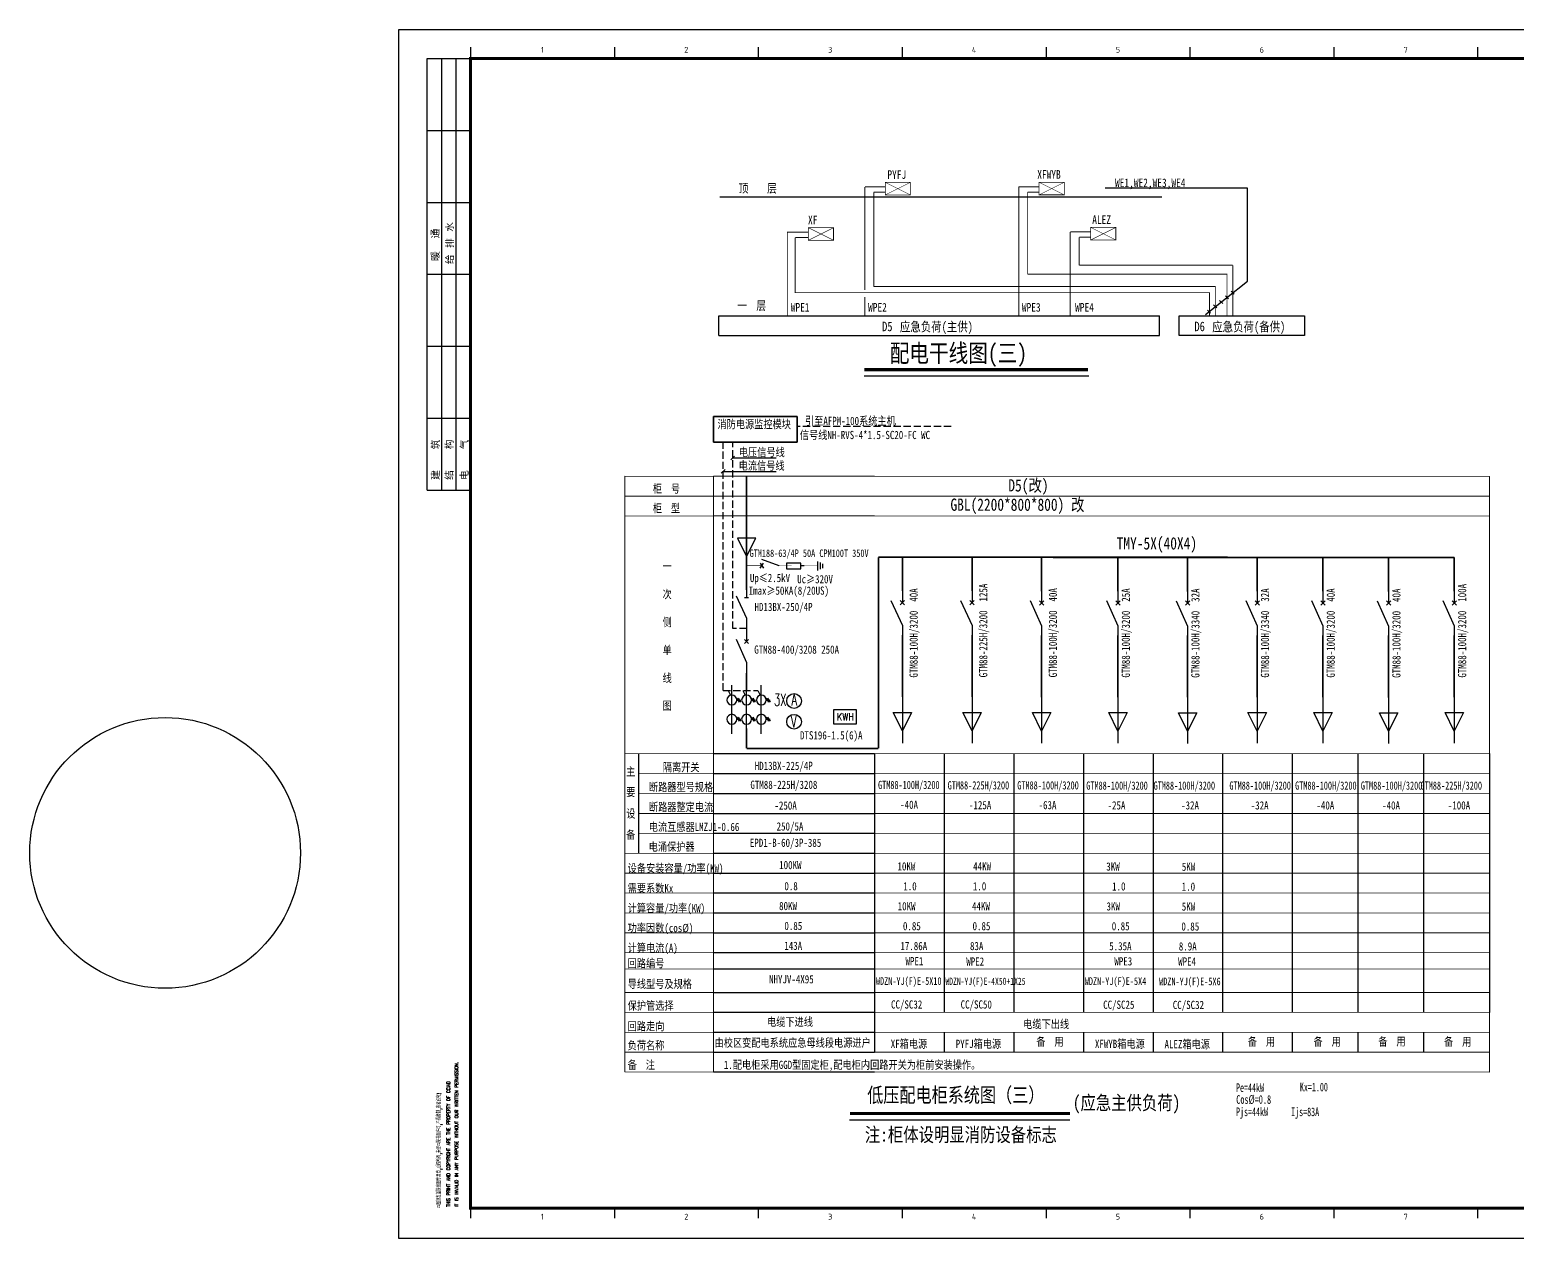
# Model space of a CAD drawing. Extents: x 815029915 to 815825525, y 579155098 to 579748855.
# Drawn here: x 815450861 to 815502554, y 579265284 to 579307284 of the extents above; entities that cross this region are included whole.
import ezdxf
from ezdxf.enums import TextEntityAlignment as Align

# ---------------------------------------------------------------- set-up
doc = ezdxf.new("R2010")
doc.units = 0
doc.header["$LTSCALE"] = 100
doc.header["$MEASUREMENT"] = 0
for name, pattern in [('DASH', [0.35, 0.25, -0.1]), ('DASHED2', [9.525, 6.35, -3.175]), ('HIDDEN', [0.375, 0.25, -0.125])]:
    doc.linetypes.add(name, pattern=pattern)
for name, color, linetype in [('ABDE_SYS', 3, 'Continuous'), ('AXIS', 3, 'Continuous'), ('car', 252, 'Continuous'), ('E-CAPL-3', 7, 'Continuous'), ('E-CAPL1', 7, 'Continuous'), ('E-TEXT-PLAN', 7, 'Continuous'), ('E-TEXT-PLAN-DIM', 7, 'Continuous'), ('ELEMENT', 3, 'Continuous'), ('EQUIP', 3, 'Continuous'), ('PUB_TEXT', 7, 'Continuous'), ('SIG_TEXT', 7, 'Continuous'), ('TEL_TEXT', 7, 'Continuous'), ('TH_WIRE', 4, 'Continuous'), ('TK', 7, 'Continuous'), ('WALL', 9, 'Continuous'), ('wxf', 7, 'Continuous'), ('zm', 1, 'Continuous'), ('强电平面线缆-1', 7, 'Continuous'), ('校对', 6, 'Continuous'), ('设备', 1, 'Continuous')]:
    doc.layers.add(name, color=color, linetype=linetype)
doc.styles.add('-华文细黑', font='', dxfattribs={"width": 0.8})
doc.styles.add('-宋体', font='', dxfattribs={"width": 0.8})
doc.styles.add('-黑体', font='', dxfattribs={"width": 0.8})
doc.styles.add('_SIMPLEX', font='SIMPLEX', dxfattribs={"width": 0.6})
doc.styles.add('CCIAD-图框(会签栏)', font='txt.shx', dxfattribs={"bigfont": 'hztxt.shx'})
doc.styles.add('CCIAD-图框(版权说明)', font='txt.shx', dxfattribs={"width": 0.7, "bigfont": 'gbcbig.shx'})
doc.styles.add('DIM_FONT', font='SIMPLEX', dxfattribs={"width": 0.7, "bigfont": 'GBCBIG'})
doc.styles.add('HZ_ROMANS6', font='ROMANS6.shx', dxfattribs={"bigfont": 'hztxt.shx'})
doc.styles.add('IDQSTYLE', font='txt.shx', dxfattribs={"width": 0.7, "bigfont": 'hztxt.shx'})
doc.styles.add('ISOCP', font='isocp.shx', dxfattribs={"bigfont": 'gbcbig.shx'})
doc.styles.get("Standard").update_dxf_attribs({"font": 'gbenor.shx', "bigfont": 'gbcbig.shx'})
doc.styles.add('仿宋字', font='')
doc.styles.get('-华文细黑').set_extended_font_data('STXihei')
doc.styles.get('-宋体').set_extended_font_data('SimSun')
doc.styles.get('-黑体').set_extended_font_data('SimHei')
doc.styles.get('仿宋字').set_extended_font_data('SimHei')

# ---------------------------------------------------------------- blocks, each defined once
blk = doc.blocks.new('M_M60GUJ')
for p, q in [((-0.267, -1), (-0.267, 0)), ((-0.267, 0), (0.267, 0)), ((0.267, 0), (0.267, -1)), ((0.267, -1), (-0.267, -1))]:
    blk.add_line(p, q)
at = {"style": '_SIMPLEX'}
blk.add_text('KWH', height=0.2667, rotation=270, dxfattribs=at).set_placement((-0.133, -0.133))
at = {"width": 0.8, "flags": 9}
blk.add_attdef('S', (0.25, -0.5), '', height=0.2, dxfattribs=at)
blk = doc.blocks.new('M_M27VHU')
for p, q in [((0.167, -0.5), (0.3, -0.5)), ((0.256, -0.433), (0.172, -0.567)), ((0.308, -0.433), (0.225, -0.567))]:
    blk.add_line(p, q)
blk.add_lwpolyline([(0, 0), (0, -1)])
blk.add_circle((0, -0.5), 0.167)
at = {"width": 0.8, "flags": 9}
blk.add_attdef('S', (0.25, -0.5), '', height=0.2, dxfattribs=at)
blk = doc.blocks.new('M_M43LFI')
for p, q in [((0, -0.733), (-0.2, -0.333)), ((-0.2, -0.333), (0.2, -0.333)), ((0.2, -0.333), (0, -0.733))]:
    blk.add_line(p, q)
blk.add_lwpolyline([(0, 0), (0, -1)])
at = {"style": 'DIM_FONT', "width": 0.8, "flags": 9}
blk.add_attdef('S', (0.25, -0.5), '', height=0.2, dxfattribs=at)
blk = doc.blocks.new('M_M8')
for p, q in [((-0.25, -0.2), (0, -0.75)), ((0.05, -0.25), (-0.05, -0.25))]:
    blk.add_line(p, q)
for points in [[(0, 0), (0, -0.25)], [(0, -0.75), (0, -1)]]:
    blk.add_lwpolyline(points)
at = {"style": 'DIM_FONT', "width": 0.8, "flags": 9}
blk.add_attdef('S', (0.25, -0.5), '', height=0.2, dxfattribs=at)
blk = doc.blocks.new('M_M7')
for p, q in [((-0.25, -0.2), (0, -0.75)), ((-0.047, -0.297), (0.047, -0.203)), ((-0.047, -0.203), (0.047, -0.297))]:
    blk.add_line(p, q)
for points in [[(0, 0), (0, -0.25)], [(0, -0.75), (0, -1)]]:
    blk.add_lwpolyline(points)
at = {"width": 0.8, "flags": 9}
blk.add_attdef('S', (0.25, -0.5), '', height=0.2, dxfattribs=at)
blk = doc.blocks.new('HC000430')
at = {"color": 0, "linetype": 'Continuous', "const_width": 0.3}
blk.add_lwpolyline([(5, 2.5), (-5, 2.5), (-5, -2.5), (5, -2.5)], close=True, dxfattribs=at)
at = {"color": 0, "linetype": 'Continuous', "const_width": 0.2}
for points in [[(5, 2.5), (-5, -2.5)], [(-5, 2.5), (5, -2.5)]]:
    blk.add_lwpolyline(points, dxfattribs=at)
at = {"color": 0, "style": 'IDQSTYLE', "width": 0.7}
blk.add_attdef('PSFHATT', (7, -2.5), '', height=2.5, dxfattribs=at)
blk = doc.blocks.new('l')
at = {"layer": 'TK'}
blk.add_lwpolyline([(815463677, 579451444), (815463677, 579409444), (815547777, 579409444), (815547777, 579451444)], close=True, dxfattribs=at)

msp = doc.modelspace()

# ---------------------------------------------------------------- linework, layer by layer
at = {"color": 2, "lineweight": 35}
for p, q in [((815474620.5, 579292947.2), (815474620.5, 579293840.9)), ((815474620.5, 579293840.9), (815477524.7, 579293840.9)), ((815477524.7, 579293840.9), (815477524.7, 579292947.2)), ((815477524.7, 579292947.2), (815474620.5, 579292947.2))]:
    msp.add_line(p, q, dxfattribs=at)
for p, q in [((815478250.6, 579288494.9), (815478250.6, 579288805.3)), ((815478345.3, 579288533.7), (815478345.3, 579288766.5)), ((815478421.8, 579288568.5), (815478421.8, 579288723.7)), ((815475404.8, 579286098.3), (815475771.2, 579285292.2)), ((815475702.1, 579285955.9), (815475840.3, 579286094.1)), ((815475702.1, 579286094.1), (815475840.3, 579285955.9)), ((815475771.2, 579286391.4), (815475771.2, 579286025)), ((815475771.2, 579285292.2), (815475771.2, 579284925.8))]:
    msp.add_line(p, q)
msp.add_lwpolyline([(815490806.9, 579297340), (815495161.2, 579297340), (815495161.2, 579296663.3), (815490806.9, 579296663.3)], close=True)
at = {"layer": 'AXIS', "linetype": 'DASH', "ltscale": 10}
for p, q in [((815482879.2, 579293494), (815477524.7, 579293494)), ((815474961.2, 579284321.2), (815474961.2, 579292947.2)), ((815475293.8, 579286472.9), (815475293.8, 579292947.2)), ((815475771.2, 579286472.9), (815475293.8, 579286472.9)), ((815474961.2, 579284321.2), (815476157.8, 579284321.2)), ((815475133.7, 579284321.2), (815475215.7, 579284152.6)), ((815475645.8, 579284321.2), (815475727.8, 579284152.6)), ((815476157.8, 579284321.2), (815476239.9, 579284152.6))]:
    msp.add_line(p, q, dxfattribs=at)
at = {"layer": 'car', "color": 1}
for p, q in [((815475354.5, 579292466.4), (815475226.8, 579292334.2)), ((815475288.9, 579292401.7), (815476804.5, 579292401.7)), ((815475022, 579291999.9), (815474894.3, 579291867.7)), ((815474961.2, 579291935.2), (815476804.5, 579291935.2))]:
    msp.add_line(p, q, dxfattribs=at)
at = {"layer": 'E-CAPL-3', "color": 1, "linetype": 'HIDDEN', "const_width": 30}
for points in [[(815480193.4, 579298350.2), (815480193.4, 579301637.6)], [(815485538.3, 579298787.5), (815485538.3, 579301641.5)], [(815479772.8, 579298145.3), (815477463.3, 579298145.3), (815477463.3, 579300062.1)], [(815487329.9, 579299101.5), (815487329.9, 579300071.5)], [(815492666.8, 579299101.5), (815487329.9, 579299101.5)], [(815492666.8, 579297340), (815492666.8, 579299101.5)], [(815492060, 579297340), (815492060, 579298359.4), (815480193.4, 579298359.4)], [(815492467.3, 579297340), (815492467.3, 579298787.5), (815485538.3, 579298787.5)], [(815491856.4, 579297340), (815491856.4, 579298145.3), (815479763.3, 579298145.3)]]:
    msp.add_lwpolyline(points, dxfattribs=at)
at = {"layer": 'E-CAPL1', "linetype": 'Continuous', "ltscale": 1000}
msp.add_line((815475771.2, 579286501.2), (815475771.2, 579286342.1), dxfattribs=at)
at = {"layer": 'E-TEXT-PLAN-DIM', "color": 3}
for p, q in [((815491715.8, 579297384.4), (815493174.3, 579298549)), ((815492316.6, 579297771.9), (815492210.6, 579297878)), ((815492515.6, 579297933.9), (815492409.6, 579298040)), ((815492719.8, 579298090.7), (815492613.7, 579298196.8)), ((815491892.7, 579297436.5), (815491786.7, 579297542.5)), ((815492109.5, 579297615), (815492003.5, 579297721.1))]:
    msp.add_line(p, q, dxfattribs=at)
at = {"layer": 'EQUIP'}
for centre in [(815477423, 579283956.1), (815477423, 579283235.6)]:
    msp.add_circle(centre, 256, dxfattribs=at)
at = {"layer": 'SIG_TEXT', "color": 2, "lineweight": 5}
for p, q in [((815471540.3, 579291769.8), (815501584.7, 579291761.4)), ((815471540.3, 579291769.8), (815471540.3, 579271064)), ((815474627.1, 579291769.8), (815474627.1, 579271064)), ((815474627.1, 579291769.8), (815480220.7, 579291769.8)), ((815501584.7, 579291761.4), (815501584.7, 579271055.5)), ((815471540.3, 579291078.5), (815501584.7, 579291070.1)), ((815474627.1, 579291078.5), (815480220.7, 579291078.5)), ((815471540.3, 579290387.2), (815501584.7, 579290378.8)), ((815474627.1, 579290387.2), (815480220.7, 579290387.2)), ((815471540.3, 579282124.9), (815501584.7, 579282116.5)), ((815472020.9, 579281433.6), (815501584.7, 579281425.2)), ((815472020.9, 579280742.3), (815501584.7, 579280733.9)), ((815472020.9, 579280051), (815501584.7, 579280042.5)), ((815472020.9, 579279359.7), (815501584.7, 579279351.2)), ((815471540.3, 579278668.4), (815501584.7, 579278659.9)), ((815471540.3, 579277977.1), (815501584.7, 579277968.6)), ((815471540.3, 579277285.7), (815501584.7, 579277277.3)), ((815471540.3, 579276594.4), (815501584.7, 579276586)), ((815471540.3, 579275903.1), (815501584.7, 579275894.7)), ((815471540.3, 579275211.8), (815501584.7, 579275203.4)), ((815471540.3, 579274648.5), (815501584.7, 579274640.1)), ((815471540.3, 579273829.2), (815501584.7, 579273820.8)), ((815471540.3, 579273137.9), (815501584.7, 579273129.4)), ((815471540.3, 579272446.6), (815501584.7, 579272438.1)), ((815471540.3, 579271755.3), (815501584.7, 579271746.8)), ((815471540.3, 579271064), (815501584.7, 579271055.5))]:
    msp.add_line(p, q, dxfattribs=at)
at = {"layer": 'TEL_TEXT', "const_width": 96.9}
msp.add_lwpolyline([(815479371.3, 579269620.8), (815487015.2, 579269620.8)], dxfattribs=at)
at = {"layer": 'TH_WIRE'}
for points, const_width in [([(815480353.7, 579288951.9), (815500366.6, 579288943.4)], 60.5), ([(815480353.7, 579282306.8), (815480353.7, 579288951.9)], 58.2), ([(815481188.3, 579288951.9), (815481188.3, 579287773.5)], 58.2), ([(815483607.2, 579288951.9), (815483607.2, 579287773.5)], 58.2), ([(815486026.2, 579288943.4), (815486026.2, 579287765)], 58.2), ([(815488678.5, 579288943.4), (815488678.5, 579287765)], 58.2), ([(815491097.5, 579288937.6), (815491097.5, 579287759.2)], 58.2), ([(815493516.4, 579288943.4), (815493516.4, 579287765)], 58.2), ([(815495799.8, 579288943.4), (815495799.8, 579287765)], 58.2), ([(815498083.2, 579288935.7), (815498083.2, 579287757.3)], 58.2), ([(815500366.6, 579288943.4), (815500366.6, 579287765)], 58.2), ([(815475771.2, 579287813.9), (815475771.2, 579288177.4)], 58.2), ([(815481188.3, 579286247.8), (815481188.3, 579284092.9)], 58.2), ([(815483607.2, 579286247.8), (815483607.2, 579284092.9)], 58.2), ([(815486026.2, 579286239.4), (815486026.2, 579284084.4)], 58.2), ([(815488678.5, 579286239.4), (815488678.5, 579284084.4)], 58.2), ([(815491097.5, 579286233.6), (815491097.5, 579284078.6)], 58.2), ([(815493516.4, 579286239.4), (815493516.4, 579284084.4)], 58.2), ([(815495799.8, 579286239.4), (815495799.8, 579284084.4)], 58.2), ([(815498083.2, 579286231.6), (815498083.2, 579284076.7)], 58.2), ([(815500366.6, 579286239.4), (815500366.6, 579284084.4)], 58.2), ([(815475771.2, 579284285.7), (815475771.2, 579284925.8)], 58.2)]:
    msp.add_lwpolyline(points, dxfattribs=dict(at, const_width=const_width))
at = {"layer": 'TK'}
for p, q in [((815466177.3, 579306674.9), (815466177.3, 579306283.6)), ((815471177.3, 579306674.9), (815471177.3, 579306283.6)), ((815476177.3, 579306674.9), (815476177.3, 579306283.6)), ((815481177.3, 579306674.9), (815481177.3, 579306283.6)), ((815486177.3, 579306674.9), (815486177.3, 579306283.6)), ((815491177.3, 579306674.9), (815491177.3, 579306283.6)), ((815496177.3, 579306674.9), (815496177.3, 579306283.6)), ((815501177.3, 579306674.9), (815501177.3, 579306283.6)), ((815464677.3, 579306283.6), (815466177.3, 579306283.6)), ((815464677.3, 579298783.6), (815464677.3, 579306283.6)), ((815465177.3, 579298783.6), (815465177.3, 579306283.6)), ((815465677.3, 579298783.6), (815465677.3, 579306283.6)), ((815466177.3, 579298783.6), (815466177.3, 579306283.6)), ((815464677.3, 579303783.6), (815466177.3, 579303783.6)), ((815464677.3, 579301283.6), (815466177.3, 579301283.6)), ((815464677.3, 579291283.6), (815464677.3, 579298783.6)), ((815464677.3, 579298783.6), (815466177.3, 579298783.6)), ((815464677.3, 579298783.6), (815466177.3, 579298783.6)), ((815465177.3, 579291283.6), (815465177.3, 579298783.6)), ((815465677.3, 579291283.6), (815465677.3, 579298783.6)), ((815466177.3, 579291283.6), (815466177.3, 579298783.6)), ((815464677.3, 579296283.6), (815466177.3, 579296283.6)), ((815464677.3, 579293783.6), (815466177.3, 579293783.6)), ((815464677.3, 579291283.6), (815466177.3, 579291283.6)), ((815466177.3, 579266374.9), (815466177.3, 579265983.6)), ((815471177.3, 579266374.9), (815471177.3, 579265983.6)), ((815476177.3, 579266374.9), (815476177.3, 579265983.6)), ((815481177.3, 579266374.9), (815481177.3, 579265983.6)), ((815486177.3, 579266374.9), (815486177.3, 579265983.6)), ((815491177.3, 579266374.9), (815491177.3, 579265983.6)), ((815496177.3, 579266374.9), (815496177.3, 579265983.6)), ((815501177.3, 579266374.9), (815501177.3, 579265983.6))]:
    msp.add_line(p, q, dxfattribs=at)
msp.add_lwpolyline([(815463677.3, 579307283.6), (815463677.3, 579265283.6), (815547777.3, 579265283.6), (815547777.3, 579307283.6)], close=True, dxfattribs=at)
at = {"layer": 'TK', "const_width": 100}
msp.add_lwpolyline([(815466177.3, 579266329.2), (815466177.3, 579306283.6), (815546777.3, 579306283.6), (815546777.3, 579266329.2)], close=True, dxfattribs=at)
at = {"layer": 'WALL', "color": 0, "linetype": 'Continuous'}
msp.add_circle((815455564.4, 579278675.7), 4703.6, dxfattribs=at)
at = {"layer": 'wxf', "color": 7}
for p, q in [((815474838.2, 579301474.1), (815490207.9, 579301473.4)), ((815474807.4, 579297340.1), (815490126.9, 579297340.1)), ((815474807.4, 579297340.1), (815490103.7, 579297340.1)), ((815490126.9, 579296663.3), (815490126.9, 579297340.1)), ((815474807.4, 579296663.3), (815490103.7, 579296663.3)), ((815474807.4, 579296663.3), (815490126.9, 579296663.3)), ((815479863.1, 579295256.1), (815487637.7, 579295256.1)), ((815479927.3, 579295256.1), (815487669.8, 579295256.1))]:
    msp.add_line(p, q, dxfattribs=at)
at = {"layer": 'wxf', "color": 7, "const_width": 119.1}
msp.add_lwpolyline([(815479863.1, 579295472.3), (815487637.7, 579295472.3)], dxfattribs=at)
at = {"layer": 'zm', "color": 7, "linetype": 'Continuous'}
for p, q in [((815493174.3, 579301774.6), (815488227.5, 579301774.6)), ((815493174.3, 579298549), (815493174.3, 579301774.6))]:
    msp.add_line(p, q, dxfattribs=at)
at = {"layer": 'zm', "color": 1, "linetype": 'Continuous'}
msp.add_line((815474807.4, 579296663.3), (815474807.4, 579297340.1), dxfattribs=at)
at = {"layer": 'zm'}
for p, q in [((815476244.7, 579288576.8), (815476354.7, 579288741.8)), ((815476244.7, 579288741.8), (815476354.7, 579288576.8)), ((815476904.8, 579288650.1), (815476299.7, 579288870)), ((815479345.9, 579269398.7), (815487006.1, 579269398.7))]:
    msp.add_line(p, q, dxfattribs=at)
at = {"layer": 'zm', "color": 1}
for p, q in [((815472020.9, 579282124.9), (815472020.9, 579278668.4)), ((815474627.1, 579282124.9), (815480220.7, 579282124.9)), ((815480220.7, 579282124.9), (815480220.7, 579271755.3)), ((815480220.7, 579282124.9), (815480220.7, 579271755.3)), ((815480220.7, 579282124.9), (815480220.7, 579271755.3)), ((815482639.6, 579282124.9), (815482639.6, 579273137.9)), ((815485058.6, 579282124.9), (815485058.6, 579273137.9)), ((815485058.6, 579282124.9), (815485058.6, 579273137.9)), ((815487477.6, 579282124.9), (815487477.6, 579273129.4)), ((815487477.6, 579282116.5), (815487477.6, 579273137.9)), ((815489896.6, 579282124.9), (815489896.6, 579273129.4)), ((815492315.5, 579282119.8), (815492315.5, 579273124.3)), ((815494734.5, 579282124.9), (815494734.5, 579273129.4)), ((815497017.9, 579282124.9), (815497017.9, 579273129.4)), ((815499301.3, 579282122.8), (815499301.3, 579273127.4)), ((815501584.7, 579282124.9), (815501584.7, 579273129.4)), ((815474627.1, 579281433.6), (815480220.7, 579281433.6)), ((815474627.1, 579280742.3), (815480220.7, 579280742.3)), ((815474627.1, 579280051), (815480220.7, 579280051)), ((815474627.1, 579279359.7), (815480220.7, 579279359.7)), ((815474627.1, 579278668.4), (815480220.7, 579278668.4)), ((815474627.1, 579277977.1), (815480220.7, 579277977.1)), ((815474627.1, 579277285.7), (815480220.7, 579277285.7)), ((815474627.1, 579276594.4), (815480220.7, 579276594.4)), ((815474627.1, 579275903.1), (815480220.7, 579275903.1)), ((815474627.1, 579275211.8), (815480220.7, 579275211.8)), ((815474627.1, 579274648.5), (815480220.7, 579274648.5)), ((815474627.1, 579273829.2), (815480220.7, 579273829.2)), ((815474627.1, 579273137.9), (815480220.7, 579273137.9)), ((815474627.1, 579272446.6), (815480220.7, 579272446.6)), ((815482639.6, 579272446.6), (815482639.6, 579271755.3)), ((815485058.6, 579272446.6), (815485058.6, 579271755.3)), ((815487477.6, 579272446.6), (815487477.6, 579271746.8)), ((815487477.6, 579272438.1), (815487477.6, 579271746.8)), ((815487477.6, 579272438.1), (815487477.6, 579271755.3)), ((815489896.6, 579272438.1), (815489896.6, 579271746.8)), ((815489896.6, 579272438.1), (815489896.6, 579271755.3)), ((815492315.5, 579272433), (815492315.5, 579271741.7)), ((815492315.5, 579272433), (815492315.5, 579271750.1)), ((815494734.5, 579272438.1), (815494734.5, 579271746.8)), ((815494734.5, 579272438.1), (815494734.5, 579271755.3)), ((815497017.9, 579272438.1), (815497017.9, 579271746.8)), ((815497017.9, 579272438.1), (815497017.9, 579271755.3)), ((815499301.3, 579272436), (815499301.3, 579271744.7)), ((815499301.3, 579272436), (815499301.3, 579271753.2)), ((815474627.1, 579271755.3), (815480220.7, 579271755.3)), ((815474627.1, 579271064), (815480220.7, 579271064))]:
    msp.add_line(p, q, dxfattribs=at)
at = {"layer": 'zm', "color": 3, "const_width": 33}
for points in [[(815479884.7, 579298239.5), (815479884.7, 579301821.8)], [(815479884.7, 579301821.8), (815480601.7, 579301821.8)], [(815480193.4, 579301637.6), (815480601.7, 579301637.6)], [(815485229.6, 579301825.7), (815485946.6, 579301825.7)], [(815485229.6, 579297340.1), (815485229.6, 579301825.7)], [(815485538.3, 579301641.5), (815485946.6, 579301641.5)], [(815477180.2, 579300246.3), (815477929.3, 579300246.3)], [(815477199.1, 579297882.3), (815477199.1, 579300246.3)], [(815477463.3, 579300062.1), (815477929.3, 579300062.1)], [(815487021.1, 579300255.7), (815487738.2, 579300255.7)], [(815487021.1, 579297340.1), (815487021.1, 579300255.7)], [(815487329.9, 579300071.5), (815487738.2, 579300071.5)], [(815477199.1, 579297340.1), (815477199.1, 579297938.2)], [(815479884.7, 579297340.1), (815479884.7, 579297995.3)]]:
    msp.add_lwpolyline(points, dxfattribs=at)
at = {"layer": 'zm', "color": 1, "const_width": 58.2}
for points in [[(815475771.2, 579282522.2), (815475771.2, 579283005.5)], [(815475771.2, 579282522.2), (815475771.2, 579282306.8)], [(815475771.2, 579282306.8), (815480353.7, 579282306.8)]]:
    msp.add_lwpolyline(points, dxfattribs=at)
at = {"layer": '强电平面线缆-1', "color": 1, "linetype": 'Continuous', "const_width": 57.7}
msp.add_lwpolyline([(815475771.4, 579288143.5), (815475771.4, 579291769.8)], dxfattribs=at)
at = {"layer": '校对', "color": 0, "const_width": 14.8}
for points in [[(815476299.7, 579288659.3), (815475793.7, 579288659.5)], [(815476244.7, 579288741.8), (815476354.7, 579288576.8)], [(815476244.7, 579288576.8), (815476354.7, 579288741.8)], [(815476299.7, 579288870), (815476904.8, 579288650.1)], [(815476904.8, 579288650.1), (815477164.6, 579288650.1)], [(815477164.6, 579288553.4), (815477164.6, 579288746.9), (815477655.1, 579288746.9), (815477655.1, 579288553.4), (815477164.6, 579288553.4)], [(815477164.6, 579288650.1), (815477334.1, 579288650.1)], [(815477655.1, 579288650.1), (815478250.6, 579288650.1)], [(815478250.6, 579288494.9), (815478250.6, 579288805.3)], [(815478345.3, 579288533.7), (815478345.3, 579288766.5)], [(815478421.8, 579288568.5), (815478421.8, 579288723.7)]]:
    msp.add_lwpolyline(points, dxfattribs=at)
at = {"layer": '设备', "linetype": 'DASHED2'}
msp.add_line((815477776.2, 579288650.1), (815477655.1, 579288650.1), dxfattribs=at)
at = {"layer": '设备'}
msp.add_lwpolyline([(815477164.6, 579288650.1, 0, 0, 0), (815477334.1, 579288650.1, 103.5, 0, 0), (815477564.3, 579288650.1, 0, 0, 0)], format="xyseb", dxfattribs=at)
msp.add_lwpolyline([(815477164.6, 579288553.4), (815477655.1, 579288553.4), (815477655.1, 579288746.9), (815477164.6, 579288746.9)], close=True, dxfattribs=at)

# ---------------------------------------------------------------- block references
at = {"layer": 'E-TEXT-PLAN', "color": 4, "xscale": 87.5, "yscale": 87.5, "zscale": 87.5}
for p in [(815481028.8, 579301760.7), (815486373.7, 579301764.5), (815478356.4, 579300185.2), (815488165.3, 579300194.5)]:
    msp.add_blockref('HC000430', p, dxfattribs=at)
at = {"layer": 'ELEMENT'}
for name, p, xscale, yscale, zscale in [('M_M43LFI', (815475771.4, 579290149.6), -1600.254723590612, 1600.254723569378, 1600.254723588608), ('M_M8', (815475771.2, 579287895.4), 1422.448643182218, 1422.448643182218, 1422.448643182218), ('M_M7', (815481188.3, 579287773.5), 1600.254723590612, 1600.254723569378, 1600.254723590612), ('M_M7', (815483607.2, 579287773.5), 1600.254723590612, 1600.254723569378, 1600.254723590612), ('M_M7', (815486026.2, 579287765), 1600.254723590612, 1600.254723569378, 1600.254723590612), ('M_M7', (815488678.5, 579287765), 1600.254723590612, 1600.254723569378, 1600.254723590612), ('M_M7', (815491097.5, 579287759.2), 1600.254723590612, 1600.254723569378, 1600.254723590612), ('M_M7', (815493516.4, 579287765), 1600.254723590612, 1600.254723569378, 1600.254723590612), ('M_M7', (815495799.8, 579287765), 1600.254723590612, 1600.254723569378, 1600.254723590612), ('M_M7', (815498083.2, 579287757.3), 1600.254723590612, 1600.254723569378, 1600.254723590612), ('M_M7', (815500366.6, 579287765), 1600.254723590612, 1600.254723569378, 1600.254723590612), ('M_M43LFI', (815481188.3, 579284092.9), 1600.254723590612, 1600.254723569378, 1600.254723590612), ('M_M43LFI', (815483607.2, 579284092.9), 1600.254723590612, 1600.254723569378, 1600.254723590612), ('M_M43LFI', (815486026.2, 579284084.4), 1600.254723590612, 1600.254723569378, 1600.254723590612), ('M_M43LFI', (815488678.5, 579284084.4), 1600.254723590612, 1600.254723569378, 1600.254723590612), ('M_M43LFI', (815491097.5, 579284078.6), 1600.254723590612, 1600.254723569378, 1600.254723590612), ('M_M43LFI', (815493516.4, 579284084.4), 1600.254723590612, 1600.254723569378, 1600.254723590612), ('M_M43LFI', (815495799.8, 579284084.4), 1600.254723590612, 1600.254723569378, 1600.254723590612), ('M_M43LFI', (815498083.2, 579284076.7), 1600.254723590612, 1600.254723569378, 1600.254723590612), ('M_M43LFI', (815500366.6, 579284084.4), 1600.254723590612, 1600.254723569378, 1600.254723590612)]:
    msp.add_blockref(name, p, dxfattribs=dict(at, xscale=xscale, yscale=yscale, zscale=zscale))
for name, p, xscale, yscale, zscale, rotation in [('M_M27VHU', (815475259.1, 579283475.4), -1024.163023084402, 1024.163023084402, 1024.163023097733, 180), ('M_M27VHU', (815475771.2, 579283475.4), -1024.163023084402, 1024.163023084402, 1024.163023097733, 180), ('M_M27VHU', (815476283.3, 579283475.4), -1024.163023084402, 1024.163023084402, 1024.163023097733, 180), ('M_M27VHU', (815475259.1, 579282809.9), -1024.163023084402, 1024.163023084402, 1024.163023097733, 180), ('M_M27VHU', (815475771.2, 579282809.9), -1024.163023084402, 1024.163023084402, 1024.163023097733, 180), ('M_M27VHU', (815476283.3, 579282809.9), -1024.163023084402, 1024.163023084402, 1024.163023097733, 180), ('M_M60GUJ', (815478807.9, 579283404.6), 969.8513475682586, 775.8810780800878, 969.8513476294597, 90)]:
    msp.add_blockref(name, p, dxfattribs=dict(at, xscale=xscale, yscale=yscale, zscale=zscale, rotation=rotation))
at = {"layer": 'zm', "color": 1}
msp.add_blockref('l', (0, -144160.9), dxfattribs=at)

# ---------------------------------------------------------------- texts
at = {"layer": 'ABDE_SYS', "linetype": 'Continuous', "style": '-宋体'}
for s, height, width, p in [('D5', 332.6, 0.8, (815480481.9, 579296807.1)), ('应急负荷(主供)', 332.6, 0.8, (815481099.6, 579296797.5)), ('D6', 332.6, 0.8, (815491335.9, 579296807.1)), ('应急负荷(备供)', 332.6, 0.8, (815491953.6, 579296797.5)), ('  WDZN-YJ(F)E-5X10', 266, 0.75, (815479982.3, 579274090.5, 1597.3)), ('  WDZN-YJ(F)E-4X50+1X25', 250, 0.65, (815482416.2, 579274090.5, 1597.3)), ('  WDZN-YJ(F)E-5X4', 266, 0.75, (815487239.3, 579274085.7, 1597.3)), ('  WDZN-YJ(F)E-5X6', 266, 0.75, (815489824, 579274078.6, 1597.3))]:
    msp.add_text(s, height=height, dxfattribs=dict(at, width=width)).set_placement(p)
at = {"layer": 'EQUIP', "style": 'HZ_ROMANS6', "width": 0.6}
for s, height, p in [('3X', 418.98, (815476726.5, 579283788.7)), ('A', 409.7, (815477336.1, 579283796.2)), ('V', 409.7, (815477315.9, 579283035.4))]:
    msp.add_text(s, height=height, dxfattribs=at).set_placement(p)
at = {"layer": 'PUB_TEXT', "color": 7, "style": '-宋体', "width": 0.8}
for s, height, p in [('(应急主供负荷)', 489.27, (815487109.6, 579269748.1)), ('注:柜体设明显消防设备标志', 489.274, (815479882, 579268640.5))]:
    msp.add_text(s, height=height, dxfattribs=at).set_placement(p)
at = {"layer": 'TK', "style": 'ISOCP'}
for s, p in [('1', (815468677.3, 579306587.4)), ('2', (815473677.3, 579306587.4)), ('3', (815478677.3, 579306587.4)), ('4', (815483677.3, 579306587.4)), ('5', (815488677.3, 579306587.4)), ('6', (815493677.3, 579306587.4)), ('7', (815498677.3, 579306587.4)), ('1', (815468677.3, 579266033.6)), ('2', (815473677.3, 579266033.6)), ('3', (815478677.3, 579266033.6)), ('4', (815483677.3, 579266033.6)), ('5', (815488677.3, 579266033.6)), ('6', (815493677.3, 579266033.6)), ('7', (815498677.3, 579266033.6))]:
    msp.add_text(s, height=200, dxfattribs=at).set_placement(p, align=Align.MIDDLE)
at = {"layer": 'TK', "style": 'CCIAD-图框(会签栏)'}
for s, p in [('暖  通', (815465103.9, 579299248.9)), ('给 排 水', (815465603.8, 579299139.1)), ('建   筑', (815465112.7, 579291639.1)), ('结   构', (815465586.3, 579291639.1)), ('电   气', (815466112.6, 579291639.1))]:
    msp.add_text(s, height=250, rotation=90, dxfattribs=at).set_placement(p)
at = {"layer": 'TK', "style": 'CCIAD-图框(版权说明)', "width": 0.8}
for s, height, p in [('IT IS INVALID IN ANY PURPOSE WITHOUT OUR WRITTEN PERMISSION.', 120, (815465748.8, 579266374.7)), ('THIS PRINT AND COPYRIGHT ARE THE PROPERTY OF CCIAD ', 120, (815465467.6, 579266374.7)), ('本图须加盖院出图专用章,版权所有,未经本院书面许可,不得翻制,违者必究!', 150, (815465154.9, 579266332.4))]:
    msp.add_text(s, height=height, rotation=90, dxfattribs=at).set_placement(p)
at = {"layer": 'zm', "style": '-宋体', "width": 0.8}
for s, height, p in [('顶    层', 300, (815475495.8, 579301623)), ('PYFJ', 300, (815480664.3, 579302100.4)), ('XFWYB', 300, (815485872.7, 579302104.3)), ('WE1,WE2,WE3,WE4', 300, (815488575.8, 579301813.5)), ('XF', 300, (815477907.4, 579300524.9)), ('ALEZ', 300, (815487783.9, 579300534.3)), ('一  层', 300, (815475450.3, 579297544.5)), ('WPE1', 300, (815477307.5, 579297486.6)), ('WPE2', 300, (815479993.1, 579297486.6)), ('WPE3', 300, (815485338, 579297486.6)), ('WPE4', 300, (815487188.4, 579297486.6)), ('配电干线图(三)', 625, (815480746, 579295731.3))]:
    msp.add_text(s, height=height, dxfattribs=at).set_placement(p)
at = {"layer": 'zm', "color": 1}
for s, height, style, width, p in [('消防电源监控模块 ', 285, '-黑体', 0.8, (815474760.2, 579293432.3)), ('引至AFPM-100系统主机', 285, '-黑体', 0.8, (815477801.6, 579293547.4)), ('信号线NH-RVS-4*1.5-SC20-FC WC', 285, '-黑体', 0.8, (815477622.4, 579293057.7)), ('电压信号线', 285, '-黑体', 0.8, (815475503, 579292457.7)), ('电流信号线', 285, '-黑体', 0.8, (815475495.7, 579291991.1)), ('D5(改)', 427.5, '-黑体', 0.8, (815484868.4, 579291236.5)), ('柜  号', 285, '-黑体', 0.8, (815472513.2, 579291192.9)), ('GBL(2200*800*800) 改', 427.5, '-黑体', 0.8, (815482857.5, 579290564.9)), ('柜  型', 285, '-黑体', 0.8, (815472513.2, 579290510.5)), ('TMY-5X(40X4)', 427.5, '-黑体', 0.8, (815488634.3, 579289220.5)), ('HD13BX-250/4P', 285, '-华文细黑', 0.8, (815476048.2, 579287081.6)), ('GTM88-400/3208 250A', 285, '-华文细黑', 0.8, (815476037.9, 579285598.8)), ('DTS196-1.5(6)A', 285, '-黑体', 0.8, (815477628.5, 579282619.9)), ('隔离开关', 285, '-黑体', 0.8, (815472860.4, 579281510.8)), ('HD13BX-225/4P', 285, '-黑体', 0.8, (815476055.8, 579281560.4)), ('断路器型号规格', 285, '-黑体', 0.8, (815472377.7, 579280819.4)), ('GTM88-225H/3208 ', 285, '-黑体', 0.8, (815475904.8, 579280902.1)), ('GTM88-100H/3200 ', 285, '-华文细黑', 0.7, (815480340.7, 579280895.7)), ('GTM88-225H/3200 ', 285, '-华文细黑', 0.7, (815482759.7, 579280882)), ('GTM88-100H/3200 ', 285, '-华文细黑', 0.7, (815485178.6, 579280882)), ('GTM88-100H/3200 ', 285, '-华文细黑', 0.7, (815487576.8, 579280873.5)), ('GTM88-100H/3200 ', 285, '-华文细黑', 0.7, (815489914.9, 579280873.5)), ('GTM88-100H/3200 ', 285, '-华文细黑', 0.7, (815492551, 579280873.5)), ('GTM88-100H/3200 ', 285, '-华文细黑', 0.7, (815494834.4, 579280873.5)), ('GTM88-100H/3200 ', 285, '-华文细黑', 0.7, (815497117.8, 579280872.8)), ('GTM88-225H/3200 ', 285, '-华文细黑', 0.7, (815499192.8, 579280873.5)), ('断路器整定电流', 285, '-黑体', 0.8, (815472377.7, 579280128.1)), ('-250A', 285, '-黑体', 0.8, (815476741.2, 579280180.2)), ('-40A', 285, '-黑体', 0.8, (815481109.2, 579280207.7)), ('-125A', 285, '-黑体', 0.8, (815483500.1, 579280194)), ('-63A', 285, '-黑体', 0.8, (815485919.1, 579280194)), ('-25A', 285, '-黑体', 0.8, (815488317.2, 579280185.5)), ('-32A', 285, '-黑体', 0.8, (815490872.5, 579280186.2)), ('-32A', 285, '-黑体', 0.8, (815493291.4, 579280185.5)), ('-40A', 285, '-黑体', 0.8, (815495574.8, 579280185.5)), ('-40A', 285, '-黑体', 0.8, (815497858.2, 579280184.8)), ('-100A', 285, '-黑体', 0.8, (815500141.6, 579280185.5)), ('电流互感器LMZJ1-0.66', 285, '-黑体', 0.8, (815472372.4, 579279436.8)), ('250/5A', 285, '-黑体', 0.8, (815476814.9, 579279453.3)), ('EPD1-B-60/3P-385', 285, '-黑体', 0.8, (815475886.1, 579278885.9)), ('电涌保护器', 285, '-黑体', 0.8, (815472369.1, 579278745.5)), ('设备安装容量/功率(KW)', 285, '-黑体', 0.8, (815471639.2, 579277997)), ('100KW', 285, '-黑体', 0.8, (815476904.9, 579278112.9)), ('10KW', 285, '-黑体', 0.8, (815481015.9, 579278065.8)), ('44KW', 285, '-黑体', 0.8, (815483645.3, 579278065.8)), ('3KW', 285, '-黑体', 0.8, (815488272.8, 579278061.1)), ('5KW', 285, '-黑体', 0.8, (815490897, 579278053.9)), ('需要系数Kx', 285, '-黑体', 0.8, (815471639.2, 579277305.7)), ('0.8', 285, '-黑体', 0.8, (815477086, 579277379.4)), ('1.0', 285, '-黑体', 0.8, (815481217.8, 579277373.7)), ('1.0', 285, '-黑体', 0.8, (815483636.7, 579277373.7)), ('1.0', 285, '-黑体', 0.8, (815488474.7, 579277368.9)), ('1.0', 285, '-黑体', 0.8, (815490893.7, 579277361.8)), ('计算容量/功率(KW)', 285, '-黑体', 0.8, (815471639.2, 579276614.4)), ('80KW', 285, '-黑体', 0.8, (815476902.3, 579276688.1)), ('10KW', 285, '-黑体', 0.8, (815481023.6, 579276681.5)), ('44KW', 285, '-黑体', 0.8, (815483606.8, 579276681.5)), ('3KW', 285, '-黑体', 0.8, (815488280.5, 579276676.8)), ('5KW', 285, '-黑体', 0.8, (815490894.6, 579276669.7)), ('功率因数(cos%%C)', 285, '-黑体', 0.8, (815471639.2, 579275923.1)), ('0.85', 285, '-黑体', 0.8, (815477086, 579275996.8)), ('0.85', 285, '-黑体', 0.8, (815481206, 579275989.4)), ('0.85', 285, '-黑体', 0.8, (815483625, 579275989.4)), ('0.85', 285, '-黑体', 0.8, (815488462.9, 579275984.6)), ('0.85', 285, '-黑体', 0.8, (815490881.9, 579275977.5)), ('计算电流(A)', 285, '-黑体', 0.8, (815471639.2, 579275231.7)), ('143A', 285, '-黑体', 0.8, (815477082.1, 579275305.5)), ('17.86A', 285, '-黑体', 0.8, (815481117.1, 579275297.2)), ('83A', 285, '-黑体', 0.8, (815483536.1, 579275297.2)), ('5.35A', 285, '-黑体', 0.8, (815488374, 579275292.5)), ('8.9A', 285, '-黑体', 0.8, (815490793, 579275285.4)), ('回路编号', 285, '-黑体', 0.8, (815471639.2, 579274697.4)), ('WPE1', 285, '-黑体', 0.8, (815481294.9, 579274770.2)), ('WPE2', 285, '-黑体', 0.8, (815483407.5, 579274759)), ('WPE3', 285, '-黑体', 0.8, (815488551.9, 579274765.5)), ('WPE4', 285, '-黑体', 0.8, (815490770.2, 579274758.4)), ('导线型号及规格', 285, '-黑体', 0.8, (815471639.2, 579273980.4)), ('保护管选择', 285, '-黑体', 0.8, (815471639.2, 579273227.5)), ('CC/SC32', 285, '-黑体', 0.8, (815480791.7, 579273266.4)), ('CC/SC50', 285, '-黑体', 0.8, (815483210.6, 579273266.4)), ('CC/SC25', 285, '-黑体', 0.8, (815488164, 579273257.9)), ('CC/SC32', 285, '-黑体', 0.8, (815490583, 579273250.8)), ('电缆下进线', 285, '-黑体', 0.8, (815476483.2, 579272661.1)), ('回路走向', 285, '-黑体', 0.8, (815471639.2, 579272507.8)), ('电缆下出线', 285, '-黑体', 0.8, (815485385.2, 579272583.4)), ('负荷名称', 285, '-黑体', 0.8, (815471639.2, 579271844.9)), ('由校区变配电系统应急母线段电源进户', 285, '-黑体', 0.8, (815474660.1, 579271934.1)), ('XF箱电源', 285, '-黑体', 0.8, (815480781.3, 579271897)), ('PYFJ箱电源', 285, '-黑体', 0.8, (815483040.1, 579271897)), ('备  用', 285, '-华文细黑', 0.8, (815485840.6, 579271971.4)), ('XFWYB箱电源', 285, '-黑体', 0.8, (815487878, 579271897)), ('ALEZ箱电源', 285, '-黑体', 0.8, (815490297, 579271883.4)), ('备  用', 285, '-华文细黑', 0.8, (815493190.7, 579271972.1)), ('备  用', 285, '-华文细黑', 0.8, (815495474.1, 579271971.4)), ('备  用', 285, '-华文细黑', 0.8, (815497725.2, 579271977.8)), ('备  用', 285, '-华文细黑', 0.8, (815500008.6, 579271971.4)), ('备  注', 285, '-黑体', 0.8, (815471639.2, 579271166.6)), ('1.配电柜采用GGD型固定柜,配电柜内回路开关为柜前安装操作。 ', 285, '-黑体', 0.8, (815474983.1, 579271167.8)), ('低压配电柜系统图（三）', 513, '-华文细黑', 0.8, (815479963.6, 579270005.8))]:
    msp.add_text(s, height=height, dxfattribs=dict(at, style=style, width=width)).set_placement(p)
at = {"layer": 'zm', "color": 4, "style": '-黑体', "width": 0.7}
msp.add_text('GTM188-63/4P 50A CPM100T 350V', height=260.508, dxfattribs=at).set_placement((815475875, 579288961.5, 159726.7))
at = {"layer": 'zm', "color": 1, "width": 0.8}
for s, style, p in [('一', '-黑体', (815473013.8, 579288635.8)), ('次', '-黑体', (815473012.6, 579287671.9)), ('侧', '-黑体', (815473012.6, 579286702)), ('单', '-黑体', (815473012.6, 579285732.2)), ('线', '-黑体', (815473012.6, 579284762.3)), ('图', '-黑体', (815473012.6, 579283792.5)), ('主', '-黑体', (815471748.1, 579281515.1)), ('要', '-黑体', (815471748.1, 579280787.2)), ('设', '-黑体', (815471748.1, 579280046.1)), ('备', '-黑体', (815471748.1, 579279314.3)), ('NHYJV-4X95', '-华文细黑', (815477329, 579274282.4, -746868.8))]:
    msp.add_text(s, height=285, dxfattribs=dict(at, style=style)).set_placement(p, align=Align.MIDDLE)
at = {"layer": 'zm', "color": 1, "style": '-黑体', "width": 0.8}
for s, p in [('Imax≥50KA(8/20US)', (815475844.4, 579287790.7, 159726.7)), ('Up≤2.5kV ', (815475887.5, 579288231, 159726.7)), ('Uc≥320V', (815477531.1, 579288189, 159726.7))]:
    msp.add_text(s, height=285, dxfattribs=at).set_placement(p, align=Align.MIDDLE_LEFT)
at = {"layer": 'zm', "color": 1, "style": '-华文细黑', "width": 0.8}
for s, p in [('GTM88-225H/3200  125A ', (815484138.3, 579284776.2)), ('GTM88-100H/3200  100A ', (815500779.8, 579284767.8)), ('GTM88-100H/3200  40A ', (815481719.3, 579284768.1)), ('GTM88-100H/3200  40A ', (815486557.3, 579284776.2)), ('GTM88-100H/3200  25A ', (815489091.7, 579284767.8)), ('GTM88-100H/3340  32A ', (815491510.7, 579284762)), ('GTM88-100H/3340  32A ', (815493929.6, 579284767.8)), ('GTM88-100H/3200  40A ', (815496213, 579284767.8)), ('GTM88-100H/3200  40A ', (815498496.4, 579284760.1))]:
    msp.add_text(s, height=285, rotation=90, dxfattribs=at).set_placement(p)
at = {"layer": 'zm'}
for s, style, width, p in [('Pe=44kW', '-黑体', 0.65, (815492779.8, 579270667)), ('Kx=1.00', '-黑体', 0.65, (815494999.7, 579270688.5)), ('Cos%%C=0.8', '仿宋字', 0.7, (815492788.7, 579270256)), ('Pjs=44kW', '-黑体', 0.65, (815492779.8, 579269827.9)), ('Ijs=83A', '-黑体', 0.65, (815494695.3, 579269827.9))]:
    msp.add_text(s, height=300, dxfattribs=dict(at, style=style, width=width)).set_placement(p, align=Align.TOP_LEFT)

doc.saveas('drawing.dxf')
